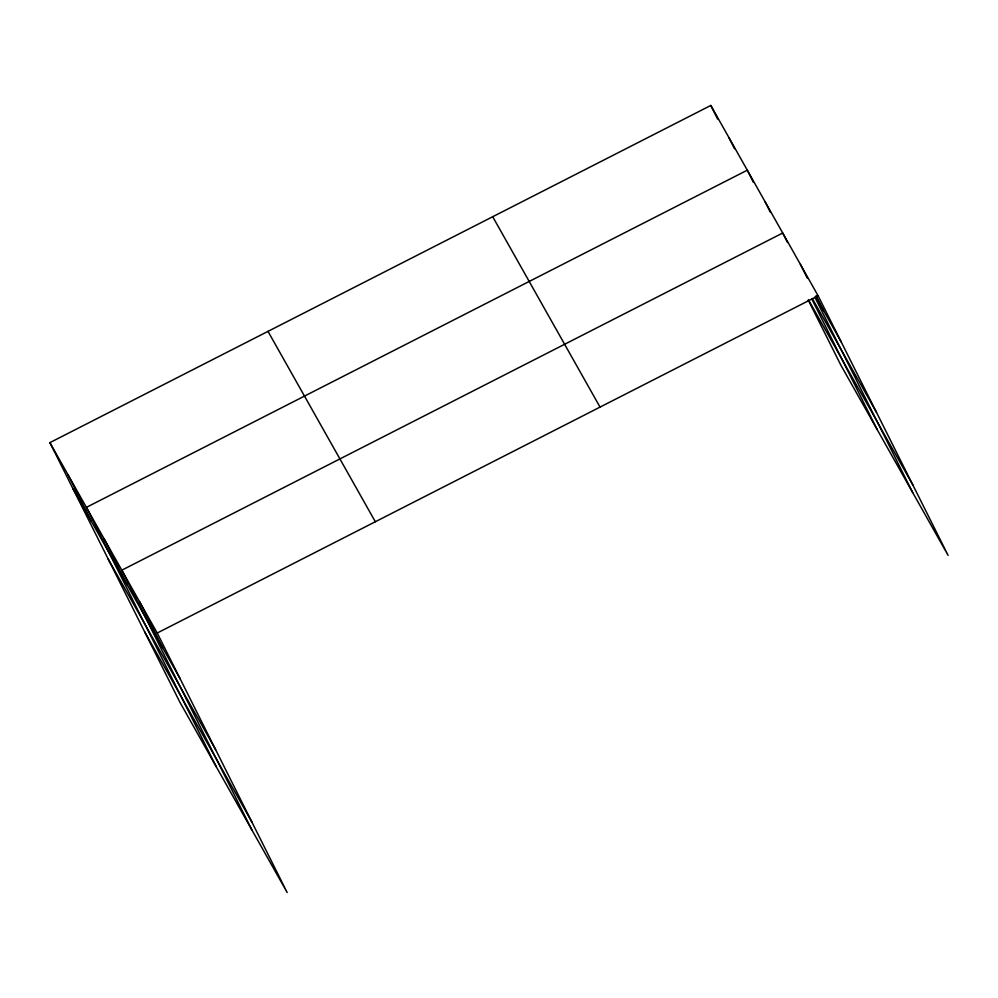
<?xml version="1.0" encoding="UTF-8"?>
<svg xmlns="http://www.w3.org/2000/svg" width="998" height="998" viewBox="0 0 998 998"><rect width="100%" height="100%" fill="white"/><g stroke="black" fill="none" stroke-linecap="round" stroke-linejoin="round"><path stroke-width="1.5" d="M49.9 442.638L157.235 633.019L287.187 892.549L179.865 702.168L49.9 442.638L710.813 105.451L818.135 295.832L948.1 555.362L840.765 364.981L808.268 300.086M157.235 633.019L818.135 295.832M816.164 297.479L841.252 341.99M812.31 298.527L876.506 412.399M808.542 299.961L912.833 484.941M492.713 216.728L600.035 407.109M268 331.373L375.335 521.754M73.004 488.783L180.339 679.164M108.271 559.204L215.605 749.585M144.598 631.746L251.933 822.127M800.433 264.42L807.232 277.993M816.065 295.645L823.537 310.565M787.484 242.514L782.719 233.008L121.818 570.195L251.77 829.712M814.817 297.105L912.683 492.538M765.017 201.596L770.444 212.462M753.415 182.397L747.302 170.184L86.389 507.371L216.354 766.888M811.836 299.063L877.254 429.714M729.051 137.824L734.491 148.677M710.813 105.451L717.599 119.024M139.52 601.607L162.637 647.752M104.104 538.783L127.208 584.928M68.151 474.998L91.255 521.143"/></g></svg>
